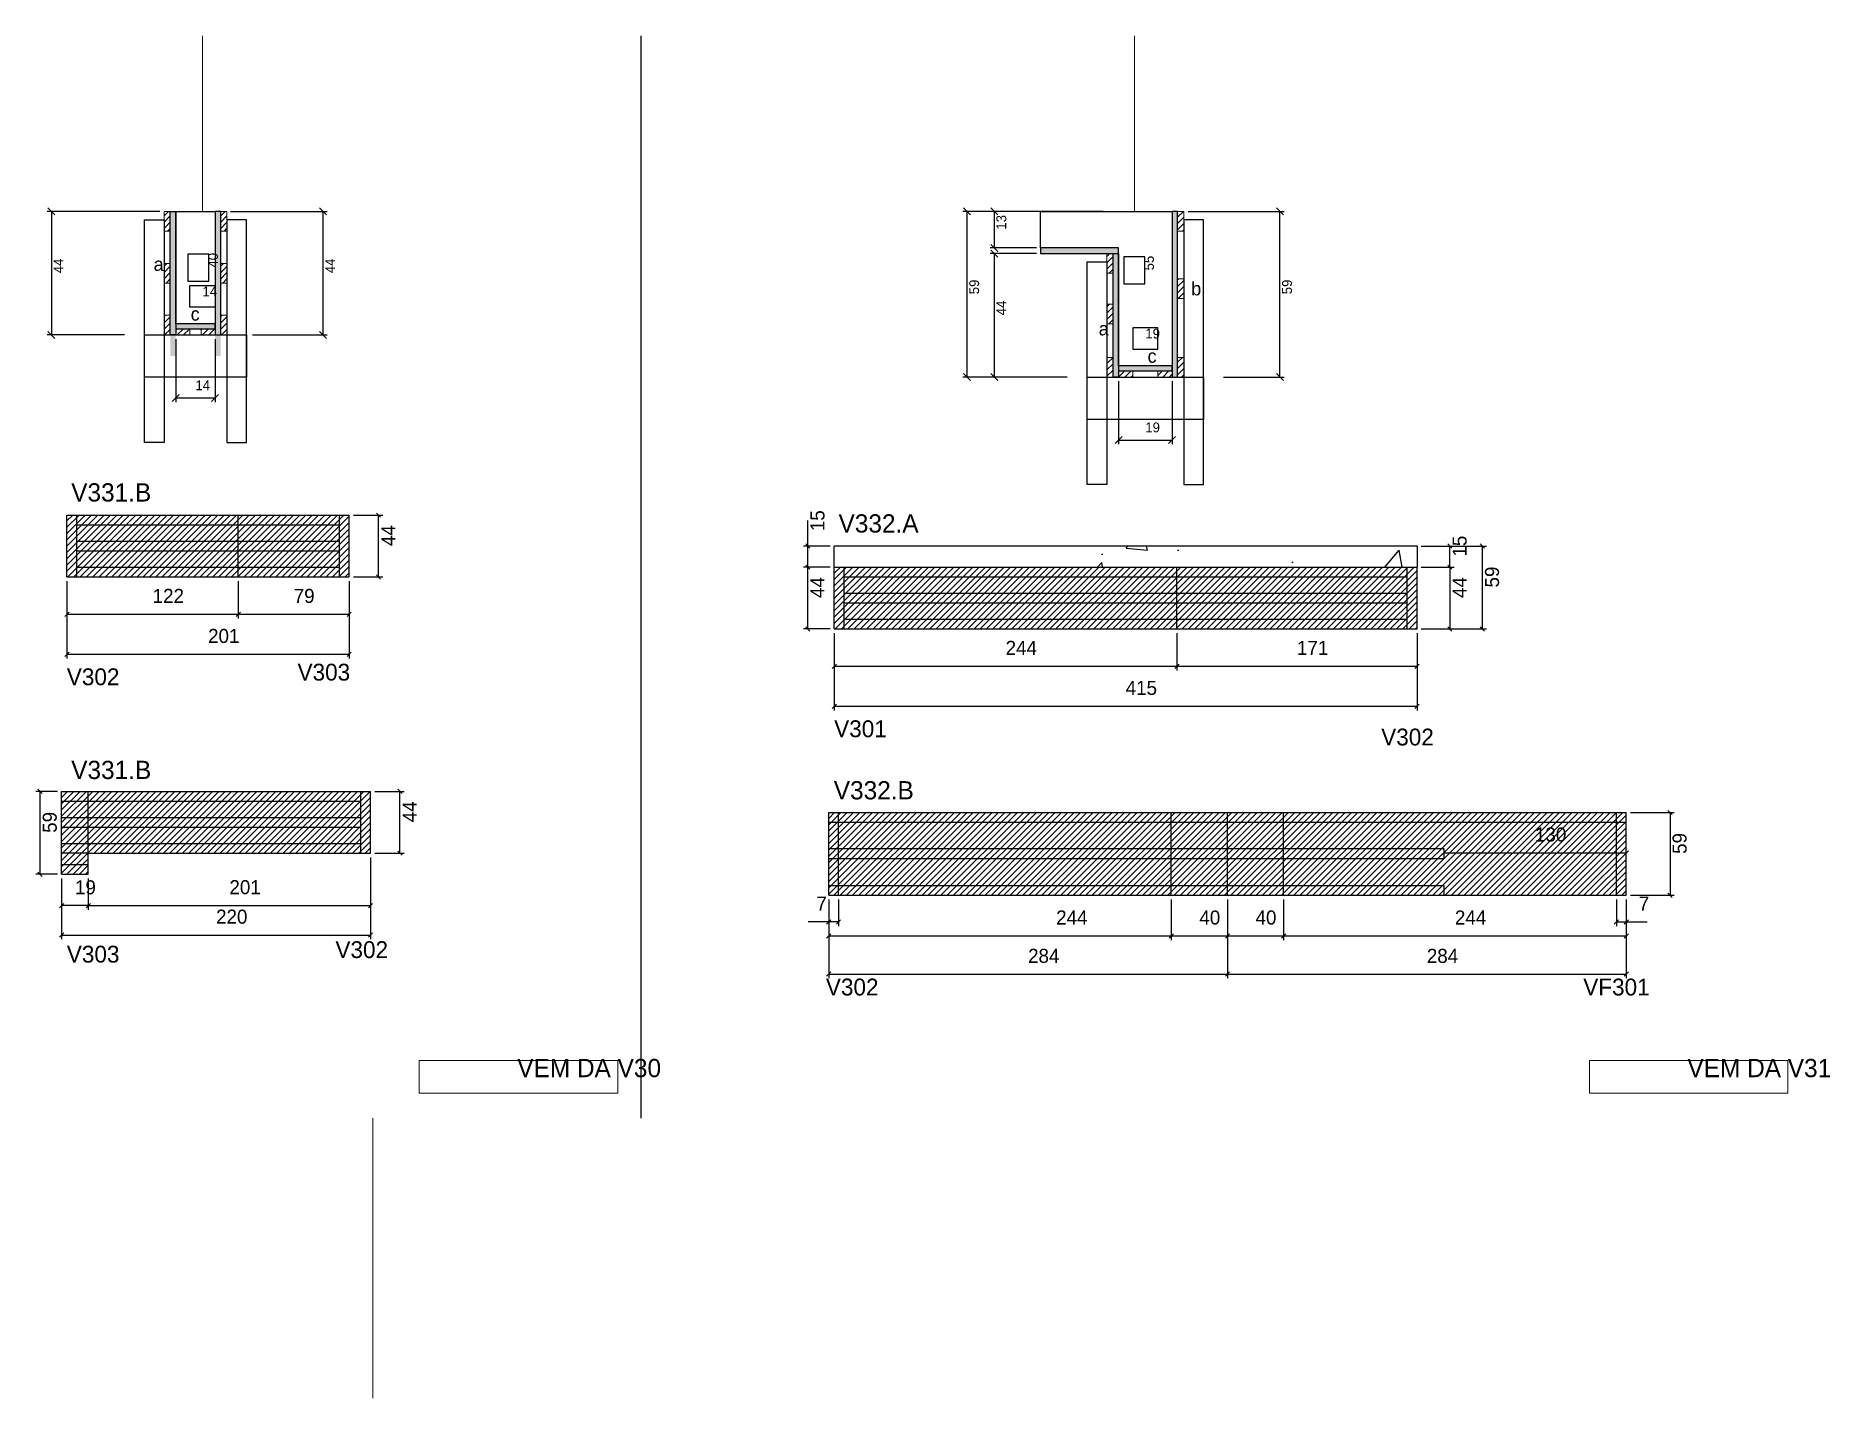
# Model space of a CAD drawing. Header units: metres. Extents: x 2074 to 3352, y 461 to 1431.
import ezdxf

# ---------------------------------------------------------------- set-up
doc = ezdxf.new("R2010")
doc.units = ezdxf.units.M
for name, color, linetype in [('00 - FELIPE', 7, 'Continuous'), ('5', 7, 'Continuous'), ('CONCRETO', 7, 'Continuous'), ('COTA', 7, 'Continuous'), ('Cota Seção (2x)', 7, 'Continuous'), ('detalhes', 7, 'Continuous'), ('Hachura', 7, 'Continuous'), ('Madeira', 7, 'Continuous'), ('Painéis', 7, 'Continuous'), ('REAPROVEITAMENTO', 7, 'Continuous'), ('SARR_2.2x7', 7, 'Continuous'), ('SARR_3.5x7', 7, 'Continuous'), ('SARRAFO DE PRESSAO', 7, 'Continuous'), ('Texto Seção', 7, 'Continuous')]:
    doc.layers.add(name, color=color, linetype=linetype)

msp = doc.modelspace()

# ---------------------------------------------------------------- hatches: boundary and pattern name
at = {"layer": 'COTA'}
h = msp.add_hatch(dxfattribs=at)
h.set_pattern_fill('AR-CONC')
h.paths.add_polyline_path([(3057.8, 1068.1), (2642.7, 1068.1), (2642.9, 1053.1), (3057.8, 1053.1), (3057.8, 1068.1)])
at = {"layer": 'Hachura'}
h = msp.add_hatch(dxfattribs=at)
h.set_pattern_fill('ANSI31')
h.paths.add_polyline_path([(2169.8, 1292.4), (2165.4, 1292.4), (2165.4, 1306.4), (2169.8, 1306.4), (2169.8, 1292.4)])
h = msp.add_hatch(color=7, dxfattribs=at)
h.dxf.hatch_style = 1
h.paths.add_polyline_path([(2173.8, 1306.4), (2169.8, 1306.4), (2169.8, 1203.4), (2173.8, 1203.4), (2173.8, 1306.4)])
h = msp.add_hatch(color=7, dxfattribs=at)
h.dxf.hatch_style = 1
h.paths.add_polyline_path([(2205.8, 1306.4), (2201.8, 1306.4), (2201.8, 1203.4), (2205.8, 1203.4), (2205.8, 1306.4)])
h = msp.add_hatch(dxfattribs=at)
h.set_pattern_fill('ANSI31')
h.paths.add_polyline_path([(2205.8, 1292.4), (2210.2, 1292.4), (2210.2, 1306.4), (2205.8, 1306.4), (2205.8, 1292.4)])
h = msp.add_hatch(color=7, dxfattribs=at)
h.dxf.hatch_style = 1
h.paths.add_polyline_path([(2887.3, 1306.4), (2883.3, 1306.4), (2883.3, 1188.4), (2887.3, 1188.4), (2887.3, 1306.4)])
h = msp.add_hatch(dxfattribs=at)
h.set_pattern_fill('ANSI31')
h.paths.add_polyline_path([(2887.3, 1292.4), (2891.7, 1292.4), (2891.7, 1306.4), (2887.3, 1306.4), (2887.3, 1292.4)])
h = msp.add_hatch(color=7, dxfattribs=at)
h.dxf.hatch_style = 1
h.paths.add_polyline_path([(2845.3, 1276.4), (2845.3, 1280.4), (2789.7, 1280.4), (2789.7, 1276.4), (2845.3, 1276.4)])
h = msp.add_hatch(color=7, dxfattribs=at)
h.dxf.hatch_style = 1
h.paths.add_polyline_path([(2845.3, 1278.4), (2841.3, 1278.4), (2841.3, 1188.4), (2845.3, 1188.4), (2845.3, 1278.4)])
h = msp.add_hatch(dxfattribs=at)
h.set_pattern_fill('ANSI31')
h.paths.add_polyline_path([(2169.8, 1255.4), (2165.4, 1255.4), (2165.4, 1269.4), (2169.8, 1269.4), (2169.8, 1255.4)])
h = msp.add_hatch(dxfattribs=at)
h.set_pattern_fill('ANSI31')
h.paths.add_polyline_path([(2205.8, 1255.4), (2210.2, 1255.4), (2210.2, 1269.4), (2205.8, 1269.4), (2205.8, 1255.4)])
h = msp.add_hatch(dxfattribs=at)
h.set_pattern_fill('ANSI31')
h.paths.add_polyline_path([(2836.9, 1262.4), (2841.3, 1262.4), (2841.3, 1276.4), (2836.9, 1276.4), (2836.9, 1262.4)])
h = msp.add_hatch(dxfattribs=at)
h.set_pattern_fill('ANSI31')
h.paths.add_polyline_path([(2887.3, 1244.3), (2891.7, 1244.3), (2891.7, 1258.3), (2887.3, 1258.3), (2887.3, 1244.3)])
h = msp.add_hatch(dxfattribs=at)
h.set_pattern_fill('ANSI31')
h.paths.add_polyline_path([(2836.9, 1226.4), (2841.3, 1226.4), (2841.3, 1240.4), (2836.9, 1240.4), (2836.9, 1226.4)])
h = msp.add_hatch(dxfattribs=at)
h.set_pattern_fill('ANSI31')
h.paths.add_polyline_path([(2169.8, 1218.4), (2165.4, 1218.4), (2165.4, 1232.4), (2169.8, 1232.4), (2169.8, 1218.4)])
h = msp.add_hatch(dxfattribs=at)
h.set_pattern_fill('ANSI31')
h.paths.add_polyline_path([(2205.8, 1218.4), (2210.2, 1218.4), (2210.2, 1232.4), (2205.8, 1232.4), (2205.8, 1218.4)])
h = msp.add_hatch(color=7, dxfattribs=at)
h.dxf.hatch_style = 1
h.paths.add_polyline_path([(2201.8, 1222.8), (2201.8, 1226.4), (2173.8, 1226.4), (2173.8, 1222.8), (2201.8, 1222.8)])
h = msp.add_hatch(dxfattribs=at)
h.set_pattern_fill('ANSI31')
h.paths.add_polyline_path([(2173.8, 1218.4), (2173.8, 1222.8), (2183.8, 1222.8), (2183.8, 1218.4), (2173.8, 1218.4)])
h = msp.add_hatch(dxfattribs=at)
h.set_pattern_fill('ANSI31')
h.paths.add_polyline_path([(2201.8, 1218.4), (2201.8, 1222.8), (2191.8, 1222.8), (2191.8, 1218.4), (2201.8, 1218.4)])
h = msp.add_hatch(dxfattribs=at)
h.set_pattern_fill('ANSI31')
h.paths.add_polyline_path([(2836.9, 1188.4), (2841.3, 1188.4), (2841.3, 1202.4), (2836.9, 1202.4), (2836.9, 1188.4)])
h = msp.add_hatch(dxfattribs=at)
h.set_pattern_fill('ANSI31')
h.paths.add_polyline_path([(2887.3, 1188.4), (2891.7, 1188.4), (2891.7, 1202.4), (2887.3, 1202.4), (2887.3, 1188.4)])
h = msp.add_hatch(color=7, dxfattribs=at)
h.dxf.hatch_style = 1
h.paths.add_polyline_path([(2883.3, 1192.8), (2883.3, 1196.4), (2845.3, 1196.4), (2845.3, 1192.8), (2883.3, 1192.8)])
h = msp.add_hatch(dxfattribs=at)
h.set_pattern_fill('ANSI31')
h.paths.add_polyline_path([(2845.3, 1188.4), (2845.3, 1192.8), (2855.3, 1192.8), (2855.3, 1188.4), (2845.3, 1188.4)])
h = msp.add_hatch(dxfattribs=at)
h.set_pattern_fill('ANSI31')
h.paths.add_polyline_path([(2883.3, 1188.4), (2883.3, 1192.8), (2873.3, 1192.8), (2873.3, 1188.4), (2883.3, 1188.4)])
at = {"layer": 'REAPROVEITAMENTO'}
h = msp.add_hatch(dxfattribs=at)
h.set_pattern_fill('ANSI31')
h.paths.add_polyline_path([(2297.3, 1046.1), (2297.3, 1090.1), (2096.3, 1090.1), (2096.3, 1046.1), (2297.3, 1046.1)])
h = msp.add_hatch(dxfattribs=at)
h.set_pattern_fill('ANSI31')
h.paths.add_polyline_path([(3057.8, 1009.1), (3057.8, 1053.1), (2642.8, 1053.1), (2642.8, 1009.1), (3057.8, 1009.1)])
h = msp.add_hatch(dxfattribs=at)
h.set_pattern_fill('ANSI31')
h.paths.add_polyline_path([(2111.5, 834.4), (2111.5, 849.4), (2312.5, 849.4), (2312.5, 893.4), (2092.5, 893.4), (2092.5, 834.4), (2111.5, 834.4)])
h = msp.add_hatch(dxfattribs=at)
h.set_pattern_fill('ANSI31')
h.paths.add_polyline_path([(3206.8, 819.4), (3206.8, 878.4), (2638.8, 878.4), (2638.8, 819.4), (3206.8, 819.4)])

# ---------------------------------------------------------------- linework, layer by layer
at = {"layer": '00 - FELIPE', "color": 0, "lineweight": 25}
for p, q in [((2078.6, 891.9), (2075.6, 894.9)), ((3078.3, 851), (3075.3, 848)), ((3205.3, 848), (3208.3, 851)), ((2075.6, 835.9), (2078.6, 832.9)), ((2094, 813.6), (2091, 810.6)), ((2110, 810.6), (2113, 813.6)), ((2113, 813.6), (2110, 810.6)), ((2311, 810.6), (2314, 813.6)), ((2884.3, 792), (2881.3, 789)), ((2921.3, 789), (2924.3, 792)), ((2640.3, 764.8), (2637.3, 761.8)), ((2921.3, 761.8), (2924.3, 764.8)), ((2924.3, 764.8), (2921.3, 761.8)), ((3205.3, 761.8), (3208.3, 764.8))]:
    msp.add_line(p, q, dxfattribs=at)
at = {"layer": '00 - FELIPE', "color": 4, "lineweight": 25}
for p, q in [((2089.5, 893.4), (2074.1, 893.4)), ((2077.1, 834.4), (2077.1, 893.4)), ((2312.5, 846.4), (2312.5, 809.1)), ((3076.8, 851.9), (3076.8, 852.5)), ((3206.8, 849.5), (3076.8, 849.5)), ((3206.8, 851.9), (3206.8, 852.5)), ((2089.5, 834.4), (2074.1, 834.4)), ((2092.5, 831.4), (2092.5, 809.1)), ((2111.5, 831.4), (2111.5, 809.1)), ((2111.5, 831.4), (2111.5, 809.1)), ((2111.5, 812.1), (2092.5, 812.1)), ((2111.5, 812.1), (2312.5, 812.1)), ((2638.8, 816.4), (2638.8, 760.3)), ((2882.8, 816.4), (2882.8, 787.5)), ((2922.8, 816.4), (2922.8, 787.5)), ((2922.8, 816.4), (2922.8, 760.3)), ((2922.8, 816.4), (2922.8, 760.3)), ((3206.8, 816.4), (3206.8, 760.3)), ((2882.8, 790.5), (2922.8, 790.5)), ((2638.8, 763.3), (2922.8, 763.3)), ((2922.8, 763.3), (3206.8, 763.3))]:
    msp.add_line(p, q, dxfattribs=at)
at = {"layer": 'CONCRETO', "color": 251, "lineweight": 25}
for points in [[(2173.8, 1306.4), (2173.8, 1306.4), (2201.8, 1306.4), (2201.8, 1278.4), (2201.8, 1278.4), (2201.8, 1226.4), (2173.8, 1226.4), (2173.8, 1306.4)], [(2789.7, 1280.4), (2789.7, 1306.4), (2845.3, 1306.4), (2845.3, 1306.4), (2883.3, 1306.4), (2883.3, 1196.4), (2845.3, 1196.4), (2845.3, 1280.4)]]:
    msp.add_lwpolyline(points, close=True, dxfattribs=at)
at = {"layer": 'COTA', "color": 241, "lineweight": 25}
for p, q in [((2505, 1431.4), (2505, 660.6)), ((2642.8, 1053.1), (2642.8, 1068.1)), ((3057.8, 1068.1), (2642.8, 1068.1)), ((3057.8, 1068.1), (3057.8, 1053.1)), ((2111.5, 849.4), (2092.5, 849.4))]:
    msp.add_line(p, q, dxfattribs=at)
at = {"layer": 'COTA', "color": 4, "lineweight": 25}
for p, q in [((2162.4, 1306.4), (2082.2, 1306.4)), ((2085.2, 1306.4), (2085.2, 1218.4)), ((2212.8, 1306.4), (2281.7, 1306.4)), ((2278.7, 1218.4), (2278.7, 1306.4)), ((2834.3, 1306.4), (2734.4, 1306.4)), ((2737.4, 1188.4), (2737.4, 1306.4)), ((2786.7, 1306.4), (2753.7, 1306.4)), ((2756.7, 1306.4), (2756.7, 1280.4)), ((2894.7, 1306.4), (2963.2, 1306.4)), ((2960.2, 1188.4), (2960.2, 1306.4)), ((2786.7, 1280.4), (2753.7, 1280.4)), ((2786.7, 1276.4), (2753.7, 1276.4)), ((2756.7, 1276.4), (2756.7, 1188.4)), ((2137.2, 1218.4), (2082.2, 1218.4)), ((2173.8, 1215.4), (2173.8, 1170.6)), ((2201.8, 1215.4), (2201.8, 1170.6)), ((2228.4, 1218.4), (2281.7, 1218.4)), ((2808.7, 1188.4), (2734.4, 1188.4)), ((2808.7, 1188.4), (2753.7, 1188.4)), ((2845.3, 1185.4), (2845.3, 1140.6)), ((2883.3, 1185.4), (2883.3, 1140.6)), ((2919.9, 1188.4), (2963.2, 1188.4)), ((2173.8, 1173.6), (2201.8, 1173.6)), ((2845.3, 1143.6), (2883.3, 1143.6)), ((2300.3, 1090.1), (2321.2, 1090.1)), ((2318.2, 1046.1), (2318.2, 1090.1)), ((2623.9, 1068.1), (2623.9, 1086.4)), ((2639.8, 1068.1), (2620.9, 1068.1)), ((2623.9, 1053.1), (2623.9, 1068.1)), ((3060.8, 1068.1), (3084.2, 1068.1)), ((3060.8, 1068.1), (3107.3, 1068.1)), ((3081.2, 1053.1), (3081.2, 1068.1)), ((3104.3, 1068.1), (3104.3, 1009.1)), ((2639.8, 1053.1), (2620.9, 1053.1)), ((2639.8, 1053.1), (2620.9, 1053.1)), ((2623.9, 1009.1), (2623.9, 1053.1)), ((3060.8, 1053.1), (3084.2, 1053.1)), ((3060.8, 1053.1), (3084.2, 1053.1)), ((3081.2, 1053.1), (3081.2, 1009.1)), ((2096.3, 1043.1), (2096.3, 1016.5)), ((2096.3, 1043.1), (2096.3, 988)), ((2218.3, 1043.1), (2218.3, 1016.5)), ((2218.3, 1043.1), (2218.3, 1016.5)), ((2297.3, 1043.1), (2297.3, 1016.5)), ((2297.3, 1043.1), (2297.3, 988)), ((2300.3, 1046.1), (2321.2, 1046.1)), ((2096.3, 1019.5), (2218.3, 1019.5)), ((2218.3, 1019.5), (2297.3, 1019.5)), ((2639.8, 1009.1), (2620.9, 1009.1)), ((2642.8, 1006.1), (2642.8, 979.5)), ((2642.8, 1006.1), (2642.8, 951)), ((2886.8, 1006.1), (2886.8, 979.5)), ((2886.8, 1006.1), (2886.8, 979.5)), ((3057.8, 1006.1), (3057.8, 979.5)), ((3057.8, 1006.1), (3057.8, 951)), ((3060.8, 1009.1), (3084.2, 1009.1)), ((3060.8, 1009.1), (3107.3, 1009.1)), ((2096.3, 991), (2297.3, 991)), ((2642.8, 982.5), (2886.8, 982.5)), ((2886.8, 982.5), (3057.8, 982.5)), ((2642.8, 954), (3057.8, 954)), ((3209.8, 878.4), (3241, 878.4)), ((3238, 878.4), (3238, 819.4)), ((2312.5, 846.4), (2312.5, 788.1)), ((2092.5, 831.4), (2092.5, 788.1)), ((3209.8, 819.4), (3241, 819.4)), ((2638.8, 816.4), (2638.8, 787.5)), ((2638.8, 816.4), (2638.8, 797.4)), ((2645.8, 816.4), (2645.8, 797.4)), ((2882.8, 816.4), (2882.8, 787.5)), ((2922.8, 816.4), (2922.8, 787.5)), ((2962.8, 816.4), (2962.8, 787.5)), ((3199.8, 816.4), (3199.8, 797.4)), ((3206.8, 816.4), (3206.8, 797.4)), ((2638.8, 800.4), (2624.1, 800.4)), ((2645.8, 800.4), (2638.8, 800.4)), ((3199.8, 800.4), (3206.8, 800.4)), ((3206.8, 800.4), (3221.6, 800.4)), ((2092.5, 791.1), (2312.5, 791.1)), ((2638.8, 790.5), (2882.8, 790.5)), ((2922.8, 790.5), (2962.8, 790.5))]:
    msp.add_line(p, q, dxfattribs=at)
at = {"layer": 'COTA', "color": 0, "lineweight": 25}
for p, q in [((2319.7, 1088.6), (2316.7, 1091.6)), ((2625.4, 1066.6), (2622.4, 1069.6)), ((3082.7, 1066.6), (3079.7, 1069.6)), ((3105.8, 1066.6), (3102.8, 1069.6)), ((2625.4, 1051.6), (2622.4, 1054.6)), ((2622.4, 1054.6), (2625.4, 1051.6)), ((3079.7, 1054.6), (3082.7, 1051.6)), ((3082.7, 1051.6), (3079.7, 1054.6)), ((2316.7, 1047.6), (2319.7, 1044.6)), ((2097.8, 1021), (2094.8, 1018)), ((2216.8, 1018), (2219.8, 1021)), ((2219.8, 1021), (2216.8, 1018)), ((2295.8, 1018), (2298.8, 1021)), ((2622.4, 1010.6), (2625.4, 1007.6)), ((3079.7, 1010.6), (3082.7, 1007.6)), ((3102.8, 1010.6), (3105.8, 1007.6)), ((2097.8, 992.5), (2094.8, 989.5)), ((2295.8, 989.5), (2298.8, 992.5)), ((2644.3, 984), (2641.3, 981)), ((2885.3, 981), (2888.3, 984)), ((2888.3, 984), (2885.3, 981)), ((3056.3, 981), (3059.3, 984)), ((2644.3, 955.5), (2641.3, 952.5)), ((3056.3, 952.5), (3059.3, 955.5)), ((3239.5, 876.9), (3236.5, 879.9)), ((3236.5, 820.9), (3239.5, 817.9)), ((2094, 792.6), (2091, 789.6)), ((2311, 789.6), (2314, 792.6)), ((2640.3, 801.9), (2637.3, 798.9)), ((2644.3, 798.9), (2647.3, 801.9)), ((3201.3, 801.9), (3198.3, 798.9)), ((3205.3, 798.9), (3208.3, 801.9)), ((2640.3, 792), (2637.3, 789)), ((2881.3, 789), (2884.3, 792)), ((2924.3, 792), (2921.3, 789)), ((2961.3, 789), (2964.3, 792))]:
    msp.add_line(p, q, dxfattribs=at)
for points in [[(2087.7, 1303.9), (2082.7, 1308.9)], [(2281.2, 1303.9), (2276.2, 1308.9)], [(2739.9, 1303.9), (2734.9, 1308.9)], [(2759.2, 1303.9), (2754.2, 1308.9)], [(2962.7, 1303.9), (2957.7, 1308.9)], [(2754.2, 1282.9), (2759.2, 1277.9)], [(2759.2, 1273.9), (2754.2, 1278.9)], [(2082.7, 1220.9), (2087.7, 1215.9)], [(2276.2, 1220.9), (2281.2, 1215.9)], [(2734.9, 1190.9), (2739.9, 1185.9)], [(2754.2, 1190.9), (2759.2, 1185.9)], [(2957.7, 1190.9), (2962.7, 1185.9)], [(2176.3, 1176.1), (2171.3, 1171.1)], [(2199.3, 1171.1), (2204.3, 1176.1)], [(2847.8, 1146.1), (2842.8, 1141.1)], [(2880.8, 1141.1), (2885.8, 1146.1)]]:
    msp.add_lwpolyline(points, dxfattribs=at)
at = {"layer": 'Cota Seção (2x)', "color": 180, "lineweight": 25}
for p, q in [((2197.3, 1276), (2182.3, 1276)), ((2182.3, 1276), (2182.3, 1256.7)), ((2197.3, 1256.7), (2197.3, 1276)), ((2863.9, 1274), (2848.9, 1274)), ((2848.9, 1274), (2848.9, 1254.7)), ((2863.9, 1254.7), (2863.9, 1274)), ((2182.3, 1256.7), (2197.3, 1256.7)), ((2202.1, 1253.4), (2183.5, 1253.4)), ((2183.5, 1253.4), (2183.5, 1238.4)), ((2202.1, 1238.4), (2202.1, 1253.4)), ((2848.9, 1254.7), (2863.9, 1254.7)), ((2183.5, 1238.4), (2202.1, 1238.4)), ((2873.3, 1223.4), (2855.3, 1223.4)), ((2855.3, 1223.4), (2855.3, 1208.4)), ((2873.3, 1208.4), (2873.3, 1223.4)), ((2855.3, 1208.4), (2873.3, 1208.4))]:
    msp.add_line(p, q, dxfattribs=at)
at = {"layer": 'Madeira', "color": 126, "lineweight": 18}
for points in [[(2169.8, 1292.4), (2165.4, 1292.4), (2165.4, 1306.4), (2169.8, 1306.4)], [(2205.8, 1292.4), (2210.2, 1292.4), (2210.2, 1306.4), (2205.8, 1306.4)], [(2887.3, 1292.4), (2891.7, 1292.4), (2891.7, 1306.4), (2887.3, 1306.4)], [(2169.8, 1255.4), (2165.4, 1255.4), (2165.4, 1269.4), (2169.8, 1269.4)], [(2205.8, 1255.4), (2210.2, 1255.4), (2210.2, 1269.4), (2205.8, 1269.4)], [(2836.9, 1262.4), (2841.3, 1262.4), (2841.3, 1276.4), (2836.9, 1276.4)], [(2887.3, 1244.3), (2891.7, 1244.3), (2891.7, 1258.3), (2887.3, 1258.3)], [(2836.9, 1226.4), (2841.3, 1226.4), (2841.3, 1240.4), (2836.9, 1240.4)], [(2169.8, 1218.4), (2165.4, 1218.4), (2165.4, 1232.4), (2169.8, 1232.4)], [(2205.8, 1218.4), (2210.2, 1218.4), (2210.2, 1232.4), (2205.8, 1232.4)], [(2173.8, 1218.4), (2173.8, 1222.8), (2183.8, 1222.8), (2183.8, 1218.4)], [(2201.8, 1218.4), (2201.8, 1222.8), (2191.8, 1222.8), (2191.8, 1218.4)], [(2836.9, 1188.4), (2841.3, 1188.4), (2841.3, 1202.4), (2836.9, 1202.4)], [(2887.3, 1188.4), (2891.7, 1188.4), (2891.7, 1202.4), (2887.3, 1202.4)], [(2845.3, 1188.4), (2845.3, 1192.8), (2855.3, 1192.8), (2855.3, 1188.4)], [(2883.3, 1188.4), (2883.3, 1192.8), (2873.3, 1192.8), (2873.3, 1188.4)]]:
    msp.add_lwpolyline(points, close=True, dxfattribs=at)
at = {"layer": 'Painéis', "color": 200, "lineweight": 25}
for p, q in [((2096.3, 1090.1), (2297.3, 1090.1)), ((2096.3, 1046.1), (2096.3, 1090.1)), ((2218.3, 1046.1), (2218.3, 1090.1)), ((2297.3, 1046.1), (2297.3, 1090.1)), ((2642.8, 1053.1), (3057.8, 1053.1)), ((2642.8, 1009.1), (2642.8, 1053.1)), ((2886.8, 1009.1), (2886.8, 1053.1)), ((3057.8, 1009.1), (3057.8, 1053.1)), ((2096.3, 1046.1), (2297.3, 1046.1)), ((2642.8, 1009.1), (3057.8, 1009.1)), ((2092.5, 893.4), (2312.5, 893.4)), ((2092.5, 834.4), (2092.5, 893.4)), ((2111.5, 834.4), (2111.5, 893.4)), ((2312.5, 849.4), (2312.5, 893.4)), ((2638.8, 878.4), (3206.8, 878.4)), ((2638.8, 819.4), (2638.8, 878.4)), ((2882.8, 819.4), (2882.8, 878.4)), ((2922.8, 819.4), (2922.8, 878.4)), ((2962.8, 819.4), (2962.8, 878.4)), ((3206.8, 819.4), (3206.8, 878.4)), ((2111.5, 849.4), (2312.5, 849.4)), ((2092.5, 834.4), (2111.5, 834.4)), ((2638.8, 819.4), (3206.8, 819.4))]:
    msp.add_line(p, q, dxfattribs=at)
at = {"layer": 'Painéis', "color": 0, "lineweight": 25}
for p, q in [((2334.9, 891.9), (2331.9, 894.9)), ((2331.9, 850.9), (2334.9, 847.9)), ((2964.3, 792), (2961.3, 789)), ((3205.3, 789), (3208.3, 792))]:
    msp.add_line(p, q, dxfattribs=at)
at = {"layer": 'Painéis', "color": 4, "lineweight": 25}
for p, q in [((2315.5, 893.4), (2336.4, 893.4)), ((2333.4, 849.4), (2333.4, 893.4)), ((2315.5, 849.4), (2336.4, 849.4)), ((2962.8, 816.4), (2962.8, 787.5)), ((3206.8, 816.4), (3206.8, 787.5)), ((2962.8, 790.5), (3206.8, 790.5))]:
    msp.add_line(p, q, dxfattribs=at)
at = {"layer": 'Painéis', "color": 200, "lineweight": 25}
for points in [[(2169.8, 1306.4), (2173.8, 1306.4), (2173.8, 1218.4), (2169.8, 1218.4)], [(2205.8, 1306.4), (2201.8, 1306.4), (2201.8, 1218.4), (2205.8, 1218.4)], [(2887.3, 1306.4), (2883.3, 1306.4), (2883.3, 1188.4), (2887.3, 1188.4)], [(2845.3, 1276.4), (2845.3, 1280.4), (2789.7, 1280.4), (2789.7, 1276.4)], [(2841.3, 1276.4), (2845.3, 1276.4), (2845.3, 1188.4), (2841.3, 1188.4)], [(2201.8, 1222.8), (2201.8, 1226.4), (2173.8, 1226.4), (2173.8, 1222.8)], [(2883.3, 1192.8), (2883.3, 1196.4), (2845.3, 1196.4), (2845.3, 1192.8)]]:
    msp.add_lwpolyline(points, close=True, dxfattribs=at)
at = {"layer": 'SARR_2.2x7', "color": 40, "lineweight": 25}
for p, q in [((2103.3, 1046.1), (2103.3, 1090.1)), ((2290.4, 1046.1), (2290.4, 1090.1)), ((2103.3, 1083.1), (2218.3, 1083.1)), ((2218.3, 1083.1), (2290.4, 1083.1)), ((2103.3, 1071.6), (2218.3, 1071.6)), ((2103.3, 1064.6), (2218.3, 1064.6)), ((2218.3, 1071.6), (2290.4, 1071.6)), ((2218.3, 1064.6), (2290.4, 1064.6)), ((2103.3, 1053.1), (2218.3, 1053.1)), ((2218.3, 1053.1), (2290.4, 1053.1)), ((2649.8, 1009.1), (2649.8, 1053.1)), ((3050.9, 1009.1), (3050.9, 1053.1)), ((2649.8, 1046.1), (2886.8, 1046.1)), ((2886.8, 1046.1), (3050.9, 1046.1)), ((2649.8, 1034.6), (2886.8, 1034.6)), ((2649.8, 1027.6), (2886.8, 1027.6)), ((2886.8, 1034.6), (3050.9, 1034.6)), ((2886.8, 1027.6), (3050.9, 1027.6)), ((2649.8, 1016.1), (2886.8, 1016.1)), ((2886.8, 1016.1), (3050.9, 1016.1)), ((2092.5, 886.4), (2214.5, 886.4)), ((2214.5, 886.4), (2305.6, 886.4)), ((2305.6, 849.4), (2305.6, 893.4)), ((2092.5, 874.9), (2214.5, 874.9)), ((2214.5, 874.9), (2305.6, 874.9)), ((2638.8, 871.4), (2922.8, 871.4)), ((2645.8, 819.4), (2645.8, 878.4)), ((2922.8, 871.4), (3206.8, 871.4)), ((3199.8, 819.4), (3199.8, 878.4)), ((2092.5, 867.9), (2214.5, 867.9)), ((2092.5, 856.4), (2214.5, 856.4)), ((2214.5, 867.9), (2305.6, 867.9)), ((2214.5, 856.4), (2305.6, 856.4)), ((2638.8, 852.7), (2922.8, 852.7)), ((2638.8, 845.7), (2922.8, 845.7)), ((2922.8, 852.7), (3076.8, 852.7)), ((2922.8, 845.7), (3076.8, 845.7)), ((3076.8, 852.7), (3076.8, 845.7)), ((2092.5, 841.4), (2111.5, 841.4)), ((2638.8, 826.4), (2922.8, 826.4)), ((2922.8, 826.4), (3076.8, 826.4)), ((3076.8, 826.4), (3076.8, 819.4))]:
    msp.add_line(p, q, dxfattribs=at)
at = {"layer": 'SARR_3.5x7', "color": 81, "lineweight": 25}
for points in [[(2151.4, 1300.4), (2165.4, 1300.4), (2165.4, 1141.9), (2151.4, 1141.9)], [(2224.2, 1300.4), (2210.2, 1300.4), (2210.2, 1141.9), (2224.2, 1141.9)], [(2905.7, 1300.4), (2891.7, 1300.4), (2891.7, 1111.9), (2905.7, 1111.9)], [(2822.9, 1270.4), (2836.9, 1270.4), (2836.9, 1111.9), (2822.9, 1111.9)], [(2151.4, 1218.4), (2224.2, 1218.4), (2224.2, 1188.3), (2151.4, 1188.3)], [(2822.9, 1188.4), (2905.7, 1188.4), (2905.7, 1158.3), (2822.9, 1158.3)]]:
    msp.add_lwpolyline(points, close=True, dxfattribs=at)
at = {"layer": 'SARRAFO DE PRESSAO', "color": 30, "lineweight": 9}
msp.add_line((2314.2, 461.4), (2314.2, 660.6), dxfattribs=at)
at = {"layer": 'Texto Seção', "color": 252, "lineweight": 15}
for p, q in [((2192.8, 1306.4), (2192.8, 1431.4)), ((2856.5, 1306.4), (2856.5, 1431.4))]:
    msp.add_line(p, q, dxfattribs=at)
at = {"layer": 'Texto Seção', "color": 7, "lineweight": 15}
for points in [[(2347.2, 701.8), (2488.6, 701.8), (2488.6, 678.6), (2347.2, 678.6)], [(3180.6, 701.8), (3322, 701.8), (3322, 678.6), (3180.6, 678.6)]]:
    msp.add_lwpolyline(points, close=True, dxfattribs=at)

# ---------------------------------------------------------------- texts
at = {"layer": '00 - FELIPE', "color": 240, "lineweight": 25}
msp.add_text('59', height=10, rotation=90, dxfattribs=at).set_placement((2089, 863.9))
for s, p in [('130', (3141.8, 857.7)), ('19', (2102, 820.1)), ('201', (2212, 820.2)), ('40', (2902.8, 798.6)), ('284', (2780.8, 771.3)), ('284', (3064.8, 771.3))]:
    msp.add_text(s, height=10, dxfattribs=at).set_placement(p)
at = {"layer": '5', "color": 5, "lineweight": 25}
for s, p in [('V303', (2260.5, 972.3)), ('V302', (2096.2, 969)), ('V301', (2642.7, 932)), ('V302', (3032.3, 926.1)), ('V303', (2096.2, 771.5)), ('V302', (2287.5, 774.7)), ('V302', (2636.8, 748.1)), ('VF301', (3176.2, 748.1))]:
    msp.add_text(s, height=12, rotation=0, dxfattribs=at).set_placement(p)
at = {"layer": 'COTA', "color": 1, "lineweight": 25}
for s, p in [('13', (2765.2, 1293.4)), ('44', (2093.7, 1262.4)), ('44', (2287.2, 1262.4)), ('59', (2745.9, 1247.4)), ('59', (2968.7, 1247.4)), ('44', (2765.2, 1232.4))]:
    msp.add_text(s, height=7, rotation=90, dxfattribs=at).set_placement(p)
for s, p in [('14', (2187.8, 1179.1)), ('19', (2864.3, 1149.1))]:
    msp.add_text(s, height=7, dxfattribs=at).set_placement(p)
at = {"layer": 'COTA', "color": 240, "lineweight": 25}
for s, p in [('15', (2635.8, 1078.7)), ('44', (2330.2, 1068.1)), ('15', (3093.1, 1060.6)), ('59', (3116.2, 1038.6)), ('44', (2635.8, 1031.1)), ('44', (3093.1, 1031.1)), ('59', (3249.8, 848.9))]:
    msp.add_text(s, height=10, rotation=90, dxfattribs=at).set_placement(p)
for s, p in [('122', (2157.3, 1027.6)), ('79', (2257.8, 1027.6)), ('201', (2196.8, 999.1)), ('244', (2764.8, 990.6)), ('171', (2972.3, 990.6)), ('415', (2850.3, 962.1)), ('7', (2630, 808.5)), ('7', (3215.7, 808.5)), ('220', (2202.5, 799.2)), ('244', (2800.8, 798.6)), ('40', (2942.8, 798.6))]:
    msp.add_text(s, height=10, dxfattribs=at).set_placement(p)
at = {"layer": 'Cota Seção (2x)', "color": 1, "lineweight": 25}
for s, p in [('40', (2203.8, 1266.4)), ('55', (2870.4, 1264.4))]:
    msp.add_text(s, height=7, rotation=90, dxfattribs=at).set_placement(p)
for s, p in [('14', (2192.8, 1245.9)), ('19', (2864.3, 1215.9))]:
    msp.add_text(s, height=7, dxfattribs=at).set_placement(p)
at = {"layer": 'detalhes', "color": 4, "lineweight": 25}
for s, p in [('a', (2158, 1264)), ('b', (2897, 1246.6)), ('c', (2184.4, 1228.6)), ('a', (2831.1, 1218.1)), ('c', (2865.9, 1198.6))]:
    msp.add_text(s, height=9.6, dxfattribs=at).set_placement(p)
at = {"layer": 'Painéis', "color": 240, "lineweight": 25}
msp.add_text('44', height=10, rotation=90, dxfattribs=at).set_placement((2345.4, 871.4))
msp.add_text('244', height=10, dxfattribs=at).set_placement((3084.8, 798.6))
at = {"layer": 'Texto Seção', "color": 7, "lineweight": 15}
for s, p in [('V331.B', (2099.3, 1099.8)), ('V332.A', (2645.8, 1077.7)), ('V331.B', (2099.3, 902.2)), ('V332.B', (2642.4, 887.7)), ('VEM DA V30', (2417, 689.9)), ('VEM DA V31', (3250.4, 689.9))]:
    msp.add_text(s, height=13, dxfattribs=at).set_placement(p)

doc.saveas('drawing.dxf')
